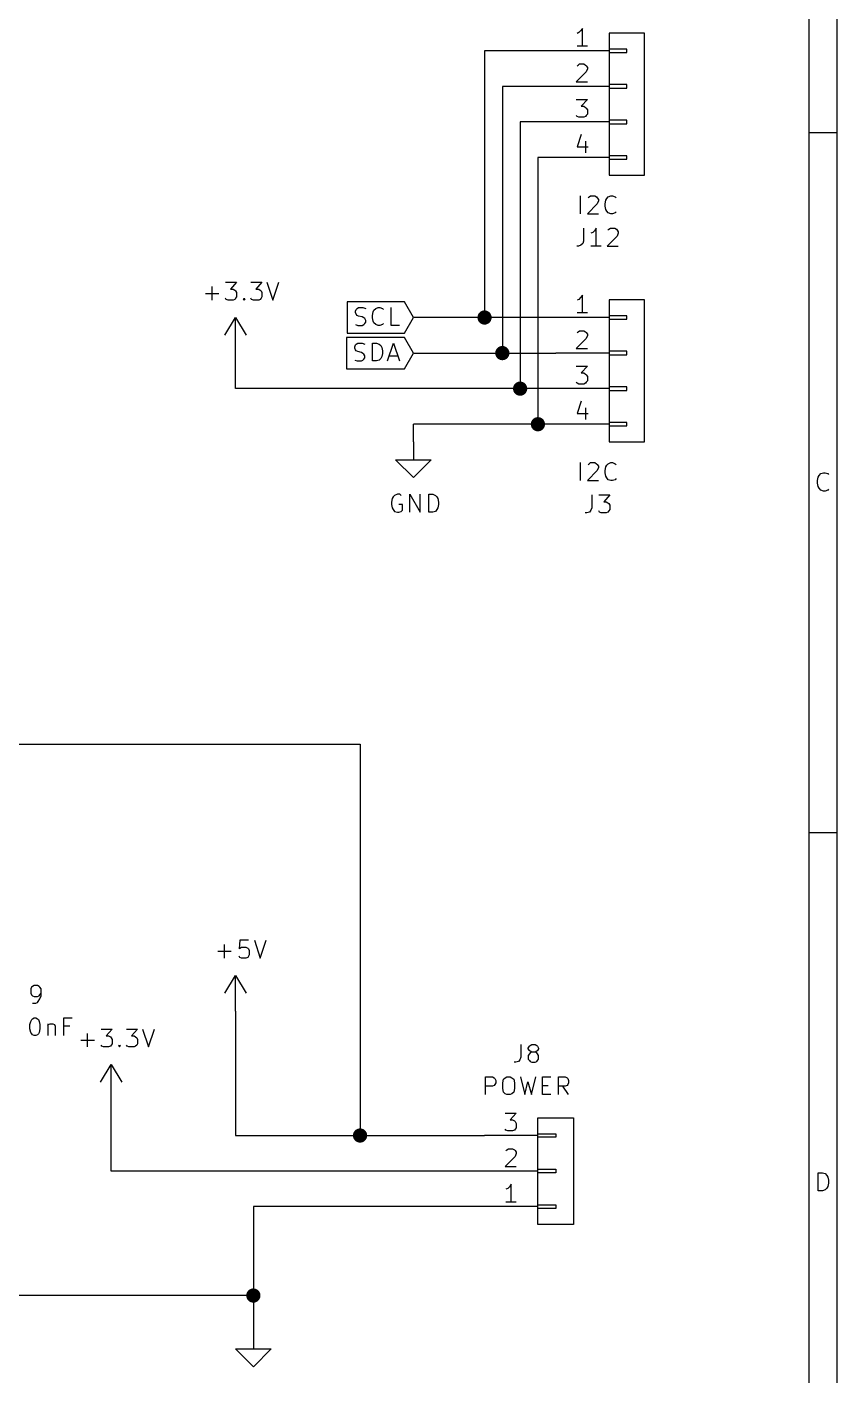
# Model space of a CAD drawing. Extents: x 10 to 410, y -287 to -10.
# Drawn here: x 352.1 to 410, y -198.7 to -102.4 of the extents above; entities that cross this region are included whole.
import ezdxf

# ---------------------------------------------------------------- set-up
doc = ezdxf.new("R2010")
doc.units = 0
doc.header["$MEASUREMENT"] = 0
for name, color, linetype in [('CYAN2', 4, 'CONTINUOUS'), ('GREEN2', 3, 'CONTINUOUS'), ('LYELLOW', 51, 'CONTINUOUS'), ('RED2', 1, 'CONTINUOUS')]:
    doc.layers.add(name, color=color, linetype=linetype)

msp = doc.modelspace()

# ---------------------------------------------------------------- linework, layer by layer
at = {"layer": 'CYAN2', "linetype": 'CONTINUOUS'}
for p, q in [((391.668, -115.773), (391.668, -114.503)), ((392.278, -114.579), (392.379, -114.503)), ((392.379, -114.503), (392.684, -114.503)), ((392.684, -114.503), (392.811, -114.579)), ((393.649, -114.579), (393.827, -114.503)), ((393.827, -114.503), (393.954, -114.503)), ((393.954, -114.503), (394.132, -114.579)), ((392.862, -115.062), (392.151, -115.773)), ((392.201, -114.63), (392.278, -114.579)), ((392.811, -114.579), (392.862, -114.63)), ((392.862, -114.63), (392.938, -114.757)), ((392.938, -114.859), (392.862, -115.062)), ((392.938, -114.757), (392.938, -114.859)), ((393.421, -115.062), (393.471, -114.808)), ((393.421, -115.24), (393.421, -115.062)), ((393.471, -115.468), (393.421, -115.24)), ((393.471, -114.808), (393.548, -114.681)), ((393.548, -115.595), (393.471, -115.468)), ((393.548, -114.681), (393.649, -114.579)), ((394.132, -114.579), (394.208, -114.63)), ((392.151, -115.773), (392.938, -115.773)), ((393.649, -115.722), (393.548, -115.595)), ((393.827, -115.773), (393.649, -115.722)), ((393.954, -115.773), (393.827, -115.773)), ((394.132, -115.722), (393.954, -115.773)), ((394.208, -115.646), (394.132, -115.722)), ((391.871, -116.815), (391.871, -117.729)), ((392.532, -117.119), (392.405, -117.17)), ((392.659, -116.992), (392.532, -117.119)), ((392.786, -116.815), (392.659, -116.992)), ((392.786, -118.085), (392.786, -116.815)), ((394.284, -117.373), (393.573, -118.085)), ((393.624, -116.942), (393.675, -116.891)), ((393.675, -116.891), (393.802, -116.815)), ((393.802, -116.815), (394.106, -116.815)), ((394.106, -116.815), (394.233, -116.891)), ((394.233, -116.891), (394.284, -116.942)), ((394.284, -116.942), (394.36, -117.069)), ((394.36, -117.17), (394.284, -117.373)), ((394.36, -117.069), (394.36, -117.17)), ((391.516, -118.085), (391.389, -118.085)), ((391.693, -118.034), (391.516, -118.085)), ((391.82, -117.907), (391.693, -118.034)), ((391.871, -117.729), (391.82, -117.907)), ((393.141, -118.085), (392.405, -118.085)), ((393.573, -118.085), (394.36, -118.085)), ((365.354, -121.945), (365.354, -120.98)), ((366.319, -120.675), (367.106, -120.675)), ((367.106, -120.675), (366.674, -121.158)), ((366.674, -121.158), (366.852, -121.158)), ((366.852, -121.158), (366.979, -121.234)), ((366.979, -121.234), (367.03, -121.285)), ((367.03, -121.285), (367.106, -121.412)), ((368.122, -120.675), (368.91, -120.675)), ((368.91, -120.675), (368.478, -121.158)), ((368.478, -121.158), (368.681, -121.158)), ((368.681, -121.158), (368.783, -121.234)), ((368.783, -121.234), (368.859, -121.285)), ((368.859, -121.285), (368.91, -121.412)), ((369.265, -120.675), (369.697, -121.945)), ((369.697, -121.945), (370.129, -120.675)), ((364.871, -121.463), (365.836, -121.463)), ((366.37, -121.895), (366.319, -121.818)), ((366.497, -121.945), (366.37, -121.895)), ((366.852, -121.945), (366.497, -121.945)), ((366.979, -121.895), (366.852, -121.945)), ((367.03, -121.818), (366.979, -121.895)), ((367.106, -121.717), (367.03, -121.818)), ((367.106, -121.412), (367.106, -121.717)), ((367.589, -121.895), (367.64, -121.818)), ((367.64, -121.945), (367.589, -121.895)), ((367.64, -121.818), (367.69, -121.895)), ((367.64, -121.818), (367.64, -121.945)), ((367.69, -121.895), (367.64, -121.945)), ((368.173, -121.895), (368.122, -121.818)), ((368.3, -121.945), (368.173, -121.895)), ((368.681, -121.945), (368.3, -121.945)), ((368.783, -121.895), (368.681, -121.945)), ((368.859, -121.818), (368.783, -121.895)), ((368.91, -121.717), (368.859, -121.818)), ((368.91, -121.412), (368.91, -121.717)), ((391.668, -134.823), (391.668, -133.553)), ((392.201, -133.68), (392.278, -133.629)), ((392.278, -133.629), (392.379, -133.553)), ((392.379, -133.553), (392.684, -133.553)), ((392.684, -133.553), (392.811, -133.629)), ((392.811, -133.629), (392.862, -133.68)), ((392.862, -133.68), (392.938, -133.807)), ((392.938, -133.807), (392.938, -133.909)), ((393.471, -133.858), (393.548, -133.731)), ((393.548, -133.731), (393.649, -133.629)), ((393.649, -133.629), (393.827, -133.553)), ((393.827, -133.553), (393.954, -133.553)), ((393.954, -133.553), (394.132, -133.629)), ((394.132, -133.629), (394.208, -133.68)), ((392.862, -134.112), (392.151, -134.823)), ((392.938, -133.909), (392.862, -134.112)), ((393.421, -134.112), (393.471, -133.858)), ((393.421, -134.29), (393.421, -134.112)), ((393.471, -134.518), (393.421, -134.29)), ((393.548, -134.645), (393.471, -134.518)), ((393.649, -134.772), (393.548, -134.645)), ((393.827, -134.823), (393.649, -134.772)), ((394.132, -134.772), (393.954, -134.823)), ((394.208, -134.696), (394.132, -134.772)), ((392.151, -134.823), (392.938, -134.823)), ((393.954, -134.823), (393.827, -134.823)), ((378.206, -136.119), (378.155, -136.373)), ((378.155, -136.373), (378.155, -136.55)), ((378.155, -136.55), (378.206, -136.779)), ((378.282, -135.992), (378.206, -136.119)), ((378.384, -135.89), (378.282, -135.992)), ((378.587, -135.814), (378.384, -135.89)), ((378.765, -135.814), (378.587, -135.814)), ((378.943, -136.55), (378.689, -136.55)), ((378.866, -135.89), (378.765, -135.814)), ((378.943, -136.957), (378.943, -136.55)), ((379.476, -137.084), (379.476, -135.814)), ((379.476, -135.814), (380.213, -137.084)), ((380.213, -137.084), (380.213, -135.814)), ((380.822, -137.084), (380.822, -135.814)), ((380.822, -135.814), (381.127, -135.814)), ((381.127, -135.814), (381.305, -135.89)), ((381.305, -135.89), (381.406, -135.992)), ((381.406, -135.992), (381.483, -136.119)), ((381.483, -136.119), (381.533, -136.373)), ((381.533, -136.55), (381.483, -136.779)), ((381.533, -136.373), (381.533, -136.55)), ((392.481, -135.865), (392.481, -136.779)), ((392.963, -135.865), (393.751, -135.865)), ((393.751, -135.865), (393.319, -136.347)), ((393.319, -136.347), (393.497, -136.347)), ((393.497, -136.347), (393.624, -136.423)), ((393.624, -136.423), (393.675, -136.474)), ((393.675, -136.474), (393.751, -136.601)), ((393.751, -136.601), (393.751, -136.906)), ((378.206, -136.779), (378.282, -136.906)), ((378.282, -136.906), (378.384, -137.033)), ((378.384, -137.033), (378.587, -137.084)), ((378.587, -137.084), (378.689, -137.084)), ((378.689, -137.084), (378.866, -137.033)), ((378.866, -137.033), (378.943, -136.957)), ((381.127, -137.084), (380.822, -137.084)), ((381.305, -137.033), (381.127, -137.084)), ((381.406, -136.906), (381.305, -137.033)), ((381.483, -136.779), (381.406, -136.906)), ((392.125, -137.135), (391.998, -137.135)), ((392.303, -137.084), (392.125, -137.135)), ((392.405, -136.957), (392.303, -137.084)), ((392.481, -136.779), (392.405, -136.957)), ((393.014, -137.084), (392.963, -137.008)), ((393.141, -137.135), (393.014, -137.084)), ((393.497, -137.135), (393.141, -137.135)), ((393.624, -137.084), (393.497, -137.135)), ((393.675, -137.008), (393.624, -137.084)), ((393.751, -136.906), (393.675, -137.008)), ((365.76, -168.453), (366.725, -168.453)), ((366.243, -168.935), (366.243, -167.97)), ((367.335, -167.665), (367.284, -168.275)), ((367.284, -168.275), (367.335, -168.224)), ((367.944, -167.665), (367.335, -167.665)), ((367.335, -168.224), (367.462, -168.148)), ((367.462, -168.148), (367.767, -168.148)), ((367.767, -168.148), (367.894, -168.224)), ((367.894, -168.224), (367.944, -168.275)), ((367.944, -168.275), (367.995, -168.402)), ((367.995, -168.402), (367.995, -168.707)), ((368.376, -167.665), (368.783, -168.935)), ((368.783, -168.935), (369.214, -167.665)), ((367.335, -168.885), (367.284, -168.808)), ((367.462, -168.935), (367.335, -168.885)), ((367.767, -168.935), (367.462, -168.935)), ((367.894, -168.885), (367.767, -168.935)), ((367.944, -168.808), (367.894, -168.885)), ((367.995, -168.707), (367.944, -168.808)), ((352.45, -171.018), (352.4, -171.145)), ((352.4, -171.145), (352.4, -171.45)), ((352.527, -170.967), (352.45, -171.018)), ((352.654, -170.891), (352.527, -170.967)), ((352.882, -170.891), (352.654, -170.891)), ((353.009, -170.967), (352.882, -170.891)), ((353.06, -171.018), (353.009, -170.967)), ((353.136, -171.145), (353.06, -171.018)), ((353.136, -171.628), (353.136, -171.145)), ((352.4, -171.45), (352.45, -171.552)), ((352.45, -171.552), (352.527, -171.628)), ((352.527, -171.628), (352.654, -171.679)), ((352.527, -172.161), (352.755, -172.161)), ((352.654, -171.679), (352.882, -171.679)), ((352.755, -172.161), (352.882, -172.11)), ((352.882, -171.679), (353.009, -171.628)), ((352.882, -172.11), (352.933, -172.034)), ((352.933, -172.034), (353.06, -171.856)), ((353.009, -171.628), (353.06, -171.552)), ((353.06, -171.552), (353.136, -171.45)), ((353.06, -171.856), (353.136, -171.628)), ((352.476, -173.33), (352.527, -173.279)), ((352.527, -173.279), (352.654, -173.203)), ((352.654, -173.203), (352.755, -173.203)), ((352.755, -173.203), (352.882, -173.279)), ((352.882, -173.279), (352.958, -173.33)), ((354.762, -174.473), (354.762, -173.203)), ((354.762, -173.203), (355.371, -173.203)), ((352.349, -173.685), (352.4, -173.457)), ((352.349, -173.99), (352.349, -173.685)), ((352.4, -174.244), (352.349, -173.99)), ((352.4, -173.457), (352.476, -173.33)), ((352.476, -174.346), (352.4, -174.244)), ((352.958, -173.33), (353.009, -173.457)), ((353.009, -174.244), (352.958, -174.346)), ((353.009, -173.457), (353.06, -173.685)), ((353.06, -173.99), (353.009, -174.244)), ((353.06, -173.685), (353.06, -173.99)), ((353.619, -173.634), (353.619, -174.473)), ((353.619, -173.761), (353.67, -173.685)), ((353.67, -173.685), (353.797, -173.634)), ((353.797, -173.634), (353.974, -173.634)), ((353.974, -173.634), (354.101, -173.685)), ((354.101, -173.685), (354.152, -173.812)), ((354.152, -173.812), (354.152, -174.473)), ((355.194, -173.812), (354.762, -173.812)), ((357.429, -174.015), (358.216, -174.015)), ((358.216, -174.015), (357.784, -174.498)), ((359.232, -174.015), (360.02, -174.015)), ((360.02, -174.015), (359.588, -174.498)), ((360.375, -174.015), (360.807, -175.285)), ((360.807, -175.285), (361.239, -174.015)), ((352.527, -174.422), (352.476, -174.346)), ((352.654, -174.473), (352.527, -174.422)), ((352.755, -174.473), (352.654, -174.473)), ((352.882, -174.422), (352.755, -174.473)), ((352.958, -174.346), (352.882, -174.422)), ((355.981, -174.803), (356.946, -174.803)), ((356.464, -175.285), (356.464, -174.32)), ((357.48, -175.235), (357.429, -175.158)), ((357.784, -174.498), (357.962, -174.498)), ((357.962, -174.498), (358.089, -174.574)), ((358.089, -174.574), (358.14, -174.625)), ((358.14, -175.158), (358.089, -175.235)), ((358.14, -174.625), (358.216, -174.752)), ((358.216, -175.057), (358.14, -175.158)), ((358.216, -174.752), (358.216, -175.057)), ((358.699, -175.235), (358.75, -175.158)), ((358.75, -175.158), (358.8, -175.235)), ((358.75, -175.158), (358.75, -175.285)), ((359.283, -175.235), (359.232, -175.158)), ((359.588, -174.498), (359.791, -174.498)), ((359.791, -174.498), (359.893, -174.574)), ((359.893, -174.574), (359.969, -174.625)), ((359.969, -175.158), (359.893, -175.235)), ((359.969, -174.625), (360.02, -174.752)), ((360.02, -175.057), (359.969, -175.158)), ((360.02, -174.752), (360.02, -175.057)), ((387.401, -175.108), (387.401, -176.022)), ((388.01, -175.235), (388.061, -175.184)), ((388.061, -175.184), (388.188, -175.108)), ((388.188, -175.108), (388.417, -175.108)), ((388.417, -175.108), (388.544, -175.184)), ((388.544, -175.184), (388.595, -175.235)), ((357.607, -175.285), (357.48, -175.235)), ((357.962, -175.285), (357.607, -175.285)), ((358.089, -175.235), (357.962, -175.285)), ((358.75, -175.285), (358.699, -175.235)), ((358.8, -175.235), (358.75, -175.285)), ((359.41, -175.285), (359.283, -175.235)), ((359.791, -175.285), (359.41, -175.285)), ((359.893, -175.235), (359.791, -175.285)), ((387.401, -176.022), (387.325, -176.2)), ((387.934, -175.362), (388.01, -175.235)), ((387.934, -175.412), (387.934, -175.362)), ((388.01, -175.539), (387.934, -175.412)), ((388.01, -175.768), (387.934, -175.895)), ((387.934, -175.895), (387.934, -176.149)), ((387.934, -176.149), (388.01, -176.251)), ((388.061, -175.59), (388.01, -175.539)), ((388.061, -175.717), (388.01, -175.768)), ((388.188, -175.666), (388.061, -175.59)), ((388.188, -175.666), (388.061, -175.717)), ((388.417, -175.666), (388.188, -175.666)), ((388.544, -175.59), (388.417, -175.666)), ((388.544, -175.717), (388.417, -175.666)), ((388.595, -175.539), (388.544, -175.59)), ((388.595, -175.768), (388.544, -175.717)), ((388.595, -175.235), (388.671, -175.362)), ((388.671, -175.412), (388.595, -175.539)), ((388.671, -175.895), (388.595, -175.768)), ((388.595, -176.251), (388.671, -176.149)), ((388.671, -175.362), (388.671, -175.412)), ((388.671, -176.149), (388.671, -175.895)), ((387.045, -176.378), (386.918, -176.378)), ((387.223, -176.327), (387.045, -176.378)), ((387.325, -176.2), (387.223, -176.327)), ((388.01, -176.251), (388.061, -176.327)), ((388.061, -176.327), (388.188, -176.378)), ((388.188, -176.378), (388.417, -176.378)), ((388.417, -176.378), (388.544, -176.327)), ((388.544, -176.327), (388.595, -176.251)), ((384.886, -178.689), (384.886, -177.419)), ((384.886, -177.419), (385.369, -177.419)), ((385.369, -178.079), (384.886, -178.079)), ((385.369, -177.419), (385.496, -177.495)), ((385.496, -178.029), (385.369, -178.079)), ((385.496, -177.495), (385.547, -177.546)), ((385.547, -177.978), (385.496, -178.029)), ((385.547, -177.546), (385.623, -177.673)), ((385.623, -177.851), (385.547, -177.978)), ((385.623, -177.673), (385.623, -177.851)), ((386.105, -177.851), (386.156, -177.597)), ((386.105, -178.257), (386.105, -177.851)), ((386.156, -177.597), (386.283, -177.495)), ((386.283, -177.495), (386.41, -177.419)), ((386.41, -177.419), (386.639, -177.419)), ((386.639, -177.419), (386.766, -177.495)), ((386.766, -177.495), (386.893, -177.597)), ((386.893, -177.597), (386.944, -177.851)), ((386.944, -177.851), (386.944, -178.257)), ((387.375, -177.419), (387.68, -178.689)), ((387.68, -178.689), (387.909, -177.775)), ((387.909, -177.775), (388.163, -178.689)), ((388.163, -178.689), (388.468, -177.419)), ((388.95, -178.689), (388.95, -177.419)), ((388.95, -177.419), (389.534, -177.419)), ((388.95, -178.029), (389.357, -178.029)), ((390.093, -178.689), (390.093, -177.419)), ((390.093, -177.419), (390.576, -177.419)), ((390.576, -178.079), (390.093, -178.079)), ((390.804, -178.689), (390.398, -178.079)), ((390.576, -177.419), (390.703, -177.495)), ((390.703, -178.029), (390.576, -178.079)), ((390.703, -177.495), (390.754, -177.546)), ((390.754, -177.978), (390.703, -178.029)), ((390.754, -177.546), (390.804, -177.673)), ((390.804, -177.851), (390.754, -177.978)), ((390.804, -177.673), (390.804, -177.851)), ((386.156, -178.511), (386.105, -178.257)), ((386.283, -178.638), (386.156, -178.511)), ((386.41, -178.689), (386.283, -178.638)), ((386.639, -178.689), (386.41, -178.689)), ((386.766, -178.638), (386.639, -178.689)), ((386.893, -178.511), (386.766, -178.638)), ((386.944, -178.257), (386.893, -178.511)), ((389.534, -178.689), (388.95, -178.689))]:
    msp.add_line(p, q, dxfattribs=at)
at = {"layer": 'GREEN2', "linetype": 'CONTINUOUS'}
for p, q in [((389.89, -104.14), (384.81, -104.14)), ((384.81, -104.14), (384.81, -123.19)), ((389.89, -106.68), (386.08, -106.68)), ((386.08, -106.68), (386.08, -125.73)), ((389.89, -109.22), (387.35, -109.22)), ((387.35, -109.22), (387.35, -128.27)), ((389.89, -111.76), (388.62, -111.76)), ((388.62, -111.76), (388.62, -130.81)), ((384.81, -123.19), (379.73, -123.19)), ((389.89, -123.19), (384.81, -123.19)), ((367.03, -128.27), (367.03, -125.73)), ((379.73, -125.73), (386.08, -125.73)), ((386.08, -125.73), (389.89, -125.73)), ((387.35, -128.27), (367.03, -128.27)), ((389.89, -128.27), (387.35, -128.27)), ((388.62, -130.81), (379.73, -130.81)), ((379.73, -132.08), (379.73, -130.81)), ((389.89, -130.81), (388.62, -130.81)), ((346.71, -153.67), (375.92, -153.67)), ((375.92, -153.67), (375.92, -181.61)), ((367.03, -172.72), (367.03, -181.61)), ((358.14, -184.15), (358.14, -179.07)), ((367.03, -181.61), (375.92, -181.61)), ((375.92, -181.61), (384.81, -181.61)), ((384.81, -184.15), (358.14, -184.15)), ((384.81, -186.69), (368.3, -186.69)), ((368.3, -186.69), (368.3, -193.04)), ((368.3, -193.04), (346.71, -193.04)), ((368.3, -193.04), (368.3, -195.58))]:
    msp.add_line(p, q, dxfattribs=at)
at = {"layer": 'GREEN2', "const_width": 0.508}
for points in [[(384.556, -123.19, 1), (385.064, -123.19, 1)], [(385.826, -125.73, 1), (386.334, -125.73, 1)], [(387.096, -128.27, 1), (387.604, -128.27, 1)], [(388.366, -130.81, 1), (388.874, -130.81, 1)], [(375.666, -181.61, 1), (376.174, -181.61, 1)], [(368.046, -193.04, 1), (368.554, -193.04, 1)]]:
    msp.add_lwpolyline(points, format="xyb", close=True, dxfattribs=at)
at = {"layer": 'LYELLOW', "linetype": 'CONTINUOUS'}
for p, q in [((393.7, -102.87), (393.7, -113.03)), ((396.24, -102.87), (393.7, -102.87)), ((396.24, -113.03), (396.24, -102.87)), ((393.7, -113.03), (396.24, -113.03)), ((393.7, -121.92), (393.7, -132.08)), ((396.24, -121.92), (393.7, -121.92)), ((396.24, -132.08), (396.24, -121.92)), ((393.7, -132.08), (396.24, -132.08)), ((388.62, -187.96), (388.62, -180.34)), ((388.62, -180.34), (391.16, -180.34)), ((391.16, -180.34), (391.16, -187.96)), ((391.16, -187.96), (388.62, -187.96))]:
    msp.add_line(p, q, dxfattribs=at)
at = {"layer": 'RED2', "linetype": 'CONTINUOUS'}
for p, q in [((409.981, -286.995), (409.981, -10.0076)), ((408, -285.013), (408, -11.9888)), ((391.541, -102.845), (391.414, -102.895)), ((391.668, -102.718), (391.541, -102.845)), ((391.795, -102.54), (391.668, -102.718)), ((391.795, -103.81), (391.795, -102.54)), ((393.7, -102.87), (393.7, -113.03)), ((396.24, -102.87), (393.7, -102.87)), ((396.24, -113.03), (396.24, -102.87)), ((392.151, -103.81), (391.414, -103.81)), ((393.7, -104.14), (389.89, -104.14)), ((393.7, -104.013), (393.7, -104.267)), ((394.97, -104.013), (393.7, -104.013)), ((393.7, -104.267), (394.97, -104.267)), ((394.97, -104.267), (394.97, -104.013)), ((392.074, -105.639), (391.363, -106.35)), ((391.414, -105.207), (391.49, -105.156)), ((391.49, -105.156), (391.592, -105.08)), ((391.592, -105.08), (391.897, -105.08)), ((391.897, -105.08), (392.024, -105.156)), ((392.024, -105.156), (392.074, -105.207)), ((392.074, -105.207), (392.151, -105.334)), ((392.151, -105.435), (392.074, -105.639)), ((392.151, -105.334), (392.151, -105.435)), ((393.7, -106.68), (389.89, -106.68)), ((391.363, -106.35), (392.151, -106.35)), ((393.7, -106.553), (393.7, -106.807)), ((394.97, -106.553), (393.7, -106.553)), ((393.7, -106.807), (394.97, -106.807)), ((394.97, -106.807), (394.97, -106.553)), ((391.363, -107.62), (392.151, -107.62)), ((392.151, -107.62), (391.719, -108.102)), ((391.414, -108.839), (391.363, -108.763)), ((391.719, -108.102), (391.897, -108.102)), ((391.897, -108.102), (392.024, -108.179)), ((392.024, -108.179), (392.074, -108.229)), ((392.074, -108.763), (392.024, -108.839)), ((392.074, -108.229), (392.151, -108.356)), ((392.151, -108.661), (392.074, -108.763)), ((392.151, -108.356), (392.151, -108.661)), ((393.7, -109.22), (389.89, -109.22)), ((391.541, -108.89), (391.414, -108.839)), ((391.897, -108.89), (391.541, -108.89)), ((392.024, -108.839), (391.897, -108.89)), ((393.7, -109.093), (393.7, -109.347)), ((394.97, -109.093), (393.7, -109.093)), ((393.7, -109.347), (394.97, -109.347)), ((394.97, -109.347), (394.97, -109.093)), ((391.719, -110.109), (391.414, -110.998)), ((392.024, -110.592), (392.024, -111.43)), ((409.981, -110.007), (408, -110.007)), ((391.414, -110.998), (392.201, -110.998)), ((393.7, -111.633), (393.7, -111.887)), ((394.97, -111.633), (393.7, -111.633)), ((394.97, -111.887), (394.97, -111.633)), ((393.7, -111.76), (389.89, -111.76)), ((393.7, -111.887), (394.97, -111.887)), ((393.7, -113.03), (396.24, -113.03)), ((379.095, -122.072), (375.006, -122.072)), ((375.006, -122.072), (375.006, -123.19)), ((379.73, -123.19), (379.095, -122.072)), ((391.541, -121.895), (391.414, -121.945)), ((391.668, -121.768), (391.541, -121.895)), ((391.795, -121.59), (391.668, -121.768)), ((391.795, -122.86), (391.795, -121.59)), ((393.7, -121.92), (393.7, -132.08)), ((396.24, -121.92), (393.7, -121.92)), ((396.24, -132.08), (396.24, -121.92)), ((366.268, -124.46), (367.03, -123.19)), ((367.03, -125.73), (367.03, -123.19)), ((367.03, -123.19), (367.792, -124.46)), ((375.006, -123.19), (375.006, -124.308)), ((375.59, -122.733), (375.641, -122.606)), ((375.59, -122.834), (375.59, -122.733)), ((375.641, -122.961), (375.59, -122.834)), ((375.641, -122.606), (375.717, -122.555)), ((375.717, -123.038), (375.641, -122.961)), ((375.717, -122.555), (375.818, -122.479)), ((375.818, -123.088), (375.717, -123.038)), ((375.818, -122.479), (376.123, -122.479)), ((376.072, -123.139), (375.818, -123.088)), ((376.199, -123.215), (376.072, -123.139)), ((376.123, -122.479), (376.326, -122.555)), ((376.25, -123.266), (376.199, -123.215)), ((376.809, -123.038), (376.86, -122.784)), ((376.809, -123.215), (376.809, -123.038)), ((376.86, -123.444), (376.809, -123.215)), ((376.86, -122.784), (376.911, -122.657)), ((376.911, -122.657), (377.038, -122.555)), ((377.038, -122.555), (377.215, -122.479)), ((377.215, -122.479), (377.342, -122.479)), ((377.342, -122.479), (377.52, -122.555)), ((377.52, -122.555), (377.596, -122.606)), ((378.13, -123.749), (378.13, -122.479)), ((379.095, -124.308), (379.73, -123.19)), ((393.7, -123.19), (389.89, -123.19)), ((392.151, -122.86), (391.414, -122.86)), ((393.7, -123.063), (393.7, -123.317)), ((394.97, -123.063), (393.7, -123.063)), ((394.97, -123.317), (394.97, -123.063)), ((375.59, -123.698), (375.768, -123.749)), ((375.768, -123.749), (376.072, -123.749)), ((376.072, -123.749), (376.199, -123.698)), ((376.199, -123.698), (376.25, -123.622)), ((376.326, -123.393), (376.25, -123.266)), ((376.25, -123.622), (376.326, -123.52)), ((376.326, -123.52), (376.326, -123.393)), ((376.911, -123.571), (376.86, -123.444)), ((377.038, -123.698), (376.911, -123.571)), ((377.215, -123.749), (377.038, -123.698)), ((377.342, -123.749), (377.215, -123.749)), ((377.52, -123.698), (377.342, -123.749)), ((377.596, -123.622), (377.52, -123.698)), ((378.739, -123.749), (378.13, -123.749)), ((391.49, -124.206), (391.592, -124.13)), ((391.592, -124.13), (391.897, -124.13)), ((391.897, -124.13), (392.024, -124.206)), ((393.7, -123.317), (394.97, -123.317)), ((379.095, -124.612), (374.955, -124.612)), ((374.955, -124.612), (374.955, -125.73)), ((375.006, -124.308), (379.095, -124.308)), ((375.539, -125.273), (375.59, -125.146)), ((375.59, -125.146), (375.641, -125.095)), ((375.641, -125.095), (375.768, -125.019)), ((375.768, -125.019), (376.072, -125.019)), ((376.072, -125.019), (376.25, -125.095)), ((376.809, -126.289), (376.809, -125.019)), ((376.809, -125.019), (377.088, -125.019)), ((377.088, -125.019), (377.292, -125.095)), ((377.292, -125.095), (377.393, -125.197)), ((377.876, -126.289), (378.308, -125.019)), ((378.308, -125.019), (378.739, -126.289)), ((379.73, -125.73), (379.095, -124.612)), ((392.074, -124.689), (391.363, -125.4)), ((391.414, -124.257), (391.49, -124.206)), ((392.024, -124.206), (392.074, -124.257)), ((392.074, -124.257), (392.151, -124.384)), ((392.151, -124.485), (392.074, -124.689)), ((392.151, -124.384), (392.151, -124.485)), ((374.955, -125.73), (374.955, -126.848)), ((375.539, -125.374), (375.539, -125.273)), ((375.59, -125.501), (375.539, -125.374)), ((375.641, -125.578), (375.59, -125.501)), ((375.768, -125.628), (375.641, -125.578)), ((376.022, -125.679), (375.768, -125.628)), ((376.123, -125.755), (376.022, -125.679)), ((376.199, -125.806), (376.123, -125.755)), ((376.25, -125.933), (376.199, -125.806)), ((376.199, -126.162), (376.25, -126.06)), ((376.25, -126.06), (376.25, -125.933)), ((377.393, -126.111), (377.292, -126.238)), ((377.393, -125.197), (377.469, -125.324)), ((377.469, -125.984), (377.393, -126.111)), ((377.469, -125.324), (377.52, -125.578)), ((377.52, -125.755), (377.469, -125.984)), ((377.52, -125.578), (377.52, -125.755)), ((378.003, -125.933), (378.612, -125.933)), ((379.095, -126.848), (379.73, -125.73)), ((393.7, -125.73), (389.89, -125.73)), ((391.363, -125.4), (392.151, -125.4)), ((393.7, -125.603), (393.7, -125.857)), ((394.97, -125.603), (393.7, -125.603)), ((393.7, -125.857), (394.97, -125.857)), ((394.97, -125.857), (394.97, -125.603)), ((374.955, -126.848), (379.095, -126.848)), ((375.539, -126.238), (375.717, -126.289)), ((375.717, -126.289), (376.022, -126.289)), ((376.022, -126.289), (376.123, -126.238)), ((376.123, -126.238), (376.199, -126.162)), ((377.088, -126.289), (376.809, -126.289)), ((377.292, -126.238), (377.088, -126.289)), ((391.363, -126.67), (392.151, -126.67)), ((392.151, -126.67), (391.719, -127.152)), ((391.414, -127.889), (391.363, -127.813)), ((391.541, -127.94), (391.414, -127.889)), ((391.897, -127.94), (391.541, -127.94)), ((391.719, -127.152), (391.897, -127.152)), ((391.897, -127.152), (392.024, -127.229)), ((392.024, -127.889), (391.897, -127.94)), ((392.024, -127.229), (392.074, -127.279)), ((392.074, -127.813), (392.024, -127.889)), ((392.074, -127.279), (392.151, -127.406)), ((392.151, -127.711), (392.074, -127.813)), ((392.151, -127.406), (392.151, -127.711)), ((393.7, -128.27), (389.89, -128.27)), ((393.7, -128.143), (393.7, -128.397)), ((394.97, -128.143), (393.7, -128.143)), ((393.7, -128.397), (394.97, -128.397)), ((394.97, -128.397), (394.97, -128.143)), ((391.719, -129.159), (391.414, -130.048)), ((392.024, -129.642), (392.024, -130.48)), ((393.7, -130.81), (389.89, -130.81)), ((391.414, -130.048), (392.201, -130.048)), ((393.7, -130.683), (393.7, -130.937)), ((394.97, -130.683), (393.7, -130.683)), ((393.7, -130.937), (394.97, -130.937)), ((394.97, -130.937), (394.97, -130.683)), ((379.73, -132.08), (379.73, -133.35)), ((393.7, -132.08), (396.24, -132.08)), ((379.73, -134.62), (378.46, -133.35)), ((378.46, -133.35), (379.73, -133.35)), ((379.73, -133.35), (381, -133.35)), ((381, -133.35), (379.73, -134.62)), ((408.584, -134.823), (408.635, -134.595)), ((408.635, -134.595), (408.711, -134.468)), ((408.711, -134.468), (408.813, -134.341)), ((408.813, -134.341), (409.016, -134.29)), ((409.016, -134.29), (409.143, -134.29)), ((409.143, -134.29), (409.321, -134.341)), ((409.321, -134.341), (409.372, -134.391)), ((408.584, -135.026), (408.584, -134.823)), ((408.635, -135.255), (408.584, -135.026)), ((408.711, -135.382), (408.635, -135.255)), ((408.813, -135.509), (408.711, -135.382)), ((409.016, -135.585), (408.813, -135.509)), ((409.143, -135.585), (409.016, -135.585)), ((409.321, -135.509), (409.143, -135.585)), ((409.372, -135.458), (409.321, -135.509)), ((409.981, -159.995), (408, -159.995)), ((366.268, -171.45), (367.03, -170.18)), ((367.03, -172.72), (367.03, -170.18)), ((367.03, -170.18), (367.792, -171.45)), ((357.378, -177.8), (358.14, -176.53)), ((358.14, -179.07), (358.14, -176.53)), ((358.14, -176.53), (358.902, -177.8)), ((386.283, -180.01), (387.071, -180.01)), ((387.071, -180.01), (386.639, -180.492)), ((386.639, -180.492), (386.817, -180.492)), ((386.817, -180.492), (386.944, -180.569)), ((386.944, -180.569), (386.994, -180.619)), ((386.994, -180.619), (387.071, -180.746)), ((387.071, -180.746), (387.071, -181.051)), ((388.62, -187.96), (388.62, -180.34)), ((388.62, -180.34), (391.16, -180.34)), ((391.16, -180.34), (391.16, -187.96)), ((388.62, -181.61), (384.81, -181.61)), ((386.334, -181.229), (386.283, -181.153)), ((386.461, -181.28), (386.334, -181.229)), ((386.817, -181.28), (386.461, -181.28)), ((386.944, -181.229), (386.817, -181.28)), ((386.994, -181.153), (386.944, -181.229)), ((387.071, -181.051), (386.994, -181.153)), ((388.62, -181.737), (388.62, -181.483)), ((388.62, -181.483), (389.89, -181.483)), ((389.89, -181.737), (388.62, -181.737)), ((389.89, -181.483), (389.89, -181.737)), ((386.334, -182.677), (386.41, -182.626)), ((386.41, -182.626), (386.512, -182.55)), ((386.512, -182.55), (386.817, -182.55)), ((386.817, -182.55), (386.944, -182.626)), ((386.944, -182.626), (386.994, -182.677)), ((386.994, -182.677), (387.071, -182.804)), ((387.071, -182.905), (386.994, -183.109)), ((387.071, -182.804), (387.071, -182.905)), ((386.994, -183.109), (386.283, -183.82)), ((386.283, -183.82), (387.071, -183.82)), ((388.62, -184.15), (384.81, -184.15)), ((388.62, -184.277), (388.62, -184.023)), ((388.62, -184.023), (389.89, -184.023)), ((389.89, -184.277), (388.62, -184.277)), ((389.89, -184.023), (389.89, -184.277)), ((408.635, -185.572), (408.635, -184.277)), ((408.635, -184.277), (408.94, -184.277)), ((408.94, -184.277), (409.143, -184.328)), ((409.143, -184.328), (409.245, -184.455)), ((409.245, -184.455), (409.321, -184.582)), ((409.321, -184.582), (409.372, -184.81)), ((409.372, -184.81), (409.372, -185.014)), ((386.461, -185.395), (386.334, -185.445)), ((386.588, -185.268), (386.461, -185.395)), ((386.715, -185.09), (386.588, -185.268)), ((386.715, -186.36), (386.715, -185.09)), ((408.94, -185.572), (408.635, -185.572)), ((409.143, -185.496), (408.94, -185.572)), ((409.245, -185.369), (409.143, -185.496)), ((409.321, -185.242), (409.245, -185.369)), ((409.372, -185.014), (409.321, -185.242)), ((388.62, -186.69), (384.81, -186.69)), ((387.071, -186.36), (386.334, -186.36)), ((388.62, -186.817), (388.62, -186.563)), ((388.62, -186.563), (389.89, -186.563)), ((389.89, -186.563), (389.89, -186.817)), ((389.89, -186.817), (388.62, -186.817)), ((391.16, -187.96), (388.62, -187.96)), ((368.3, -195.58), (368.3, -196.85)), ((368.3, -198.12), (367.03, -196.85)), ((367.03, -196.85), (368.3, -196.85)), ((368.3, -196.85), (369.57, -196.85)), ((369.57, -196.85), (368.3, -198.12))]:
    msp.add_line(p, q, dxfattribs=at)

doc.saveas('drawing.dxf')
